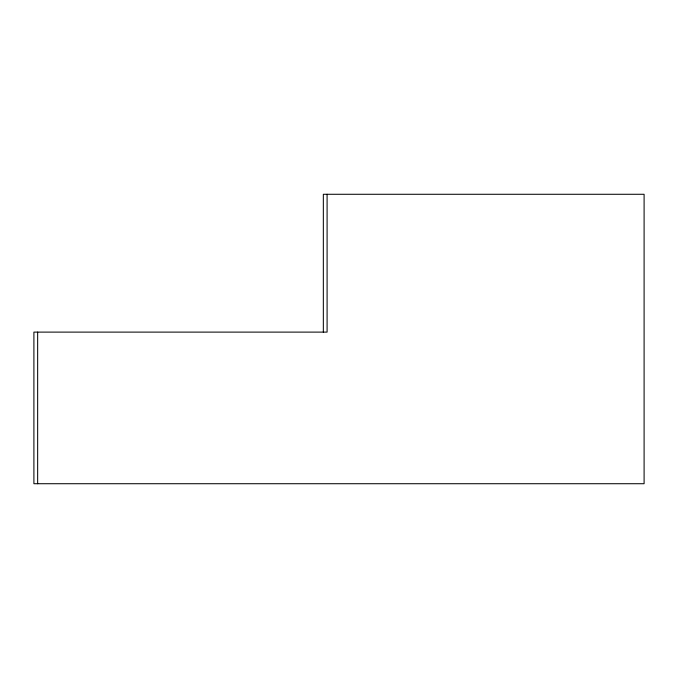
<?xml version="1.0" encoding="UTF-8"?>
<svg xmlns="http://www.w3.org/2000/svg" width="678" height="678" viewBox="0 0 678 678"><rect width="100%" height="100%" fill="white"/><g stroke="black" fill="none" stroke-linecap="round" stroke-linejoin="round"><path stroke-width="1.02" d="M327.093 194.281L327.093 332.11L33.9 332.11L33.9 483.719L644.1 483.719L644.1 194.281L323.338 194.281L323.338 332.11M37.654 332.11L37.654 483.719"/></g></svg>
